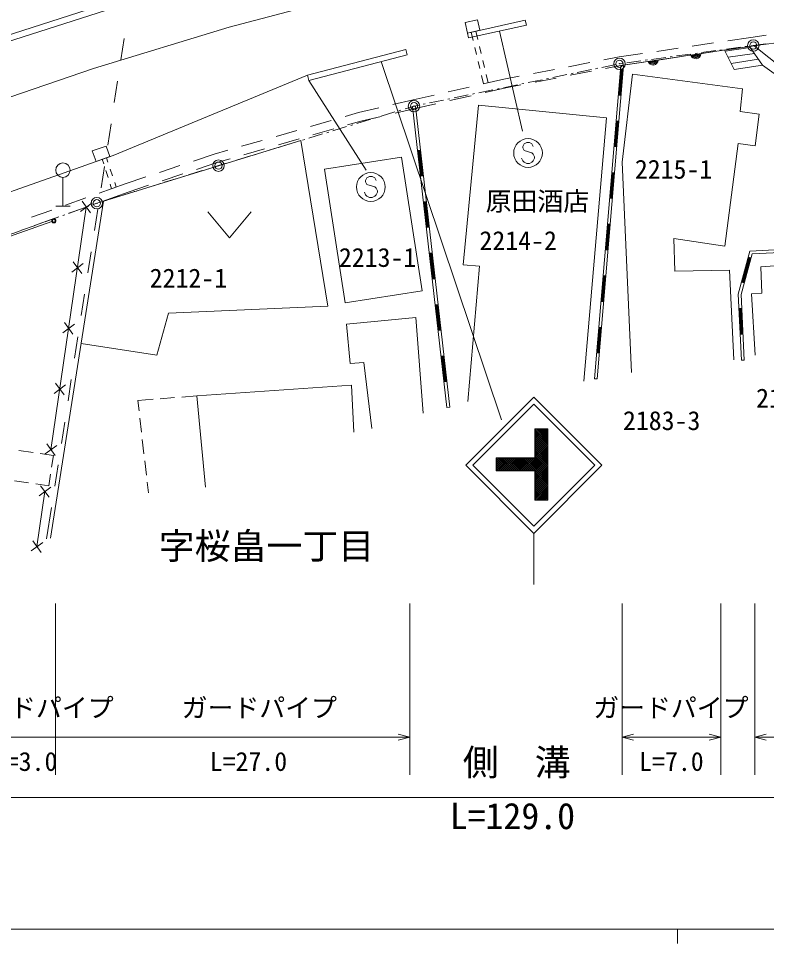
# Model space of a CAD drawing. Units: millimetres, scale not verified. Extents: x 40000 to 680000, y 20000 to 380000.
# Drawn here: x 122142 to 174186, y 204000 to 268341 of the extents above; entities that cross this region are included whole.
import ezdxf
from ezdxf.enums import TextEntityAlignment as Align

# ---------------------------------------------------------------- set-up
doc = ezdxf.new("R2010")
doc.units = ezdxf.units.MM
doc.header["$LTSCALE"] = 1000
doc.header["$PDMODE"] = 32
doc.header["$PDSIZE"] = 500
doc.linetypes.add('CHAIN', pattern=[18.5, 12, -1.5, 3.5, -1.5])
for name, color, linetype, lineweight in [('M-BGD', 7, 'Continuous', 13), ('M-BMK', 2, 'CHAIN', 13), ('M-BMK-ROW', 30, 'Continuous', 13), ('M-STR-HTXT', 7, 'Continuous', 13), ('M-STR-STRC', 7, 'Continuous', 13), ('M-TTL-BAND', 7, 'Continuous', 13)]:
    doc.layers.add(name, color=color, linetype=linetype, lineweight=lineweight)
doc.layers.add('M-BMK-HTXT', color=7, linetype='Continuous')
doc.styles.add('ＭＳ ゴシック', font='')
doc.styles.get('ＭＳ ゴシック').set_extended_font_data('MS Gothic')

msp = doc.modelspace()

# ---------------------------------------------------------------- linework, layer by layer
at = {"layer": 'M-BGD'}
for p, q in [((153635, 267386), (153775, 266806)), ((154099, 266879), (153958, 267458)), ((171493, 266787), (173105, 267025)), ((173105, 267025), (174164, 267184)), ((173425, 266456), (180498, 267409)), ((129498, 266943), (129268, 265461)), ((154335, 265907), (154217, 266393)), ((169020, 266421), (170504, 266640)), ((171589, 266184), (173195, 266422)), ((173195, 266422), (174246, 266579)), ((153891, 266320), (154008, 265833)), ((163945, 265670), (165557, 265909)), ((164204, 265091), (171359, 266150)), ((166547, 266055), (168030, 266274)), ((169116, 265818), (170600, 266038)), ((173054, 266329), (171302, 266065)), ((173339, 265917), (171517, 265642)), ((154125, 265347), (154242, 264861)), ((154571, 264935), (154453, 265421)), ((160420, 264989), (161893, 265273)), ((162875, 265463), (163945, 265670)), ((164048, 265068), (165654, 265306)), ((166643, 265452), (168127, 265672)), ((173623, 265504), (171732, 265220)), ((173908, 265092), (176703, 263087)), ((154829, 263870), (154689, 264449)), ((157965, 264514), (159438, 264799)), ((160534, 264389), (162007, 264674)), ((162209, 243284), (164048, 265068)), ((162408, 243267), (164247, 265051)), ((162989, 264864), (164048, 265068)), ((163914, 263011), (164065, 264804)), ((163954, 263007), (164105, 264801)), ((163994, 263004), (164145, 264797)), ((164225, 264791), (164026, 264808)), ((164034, 263001), (164185, 264794)), ((164048, 265068), (164247, 265051)), ((129038, 263979), (128808, 262497)), ((154358, 264375), (154498, 263794)), ((154469, 263788), (155913, 264118)), ((155913, 264118), (156984, 264325)), ((158080, 263915), (159552, 264200)), ((152032, 263231), (153494, 263565)), ((154600, 263192), (156039, 263521)), ((156039, 263521), (157098, 263725)), ((148194, 262350), (149613, 262678)), ((149613, 262678), (151057, 263008)), ((152163, 262635), (153626, 262969)), ((163874, 263014), (164073, 262997)), ((145801, 261795), (147220, 262124)), ((148339, 261757), (149750, 262084)), ((149555, 262215), (149754, 262237)), ((151951, 241278), (149555, 262215)), ((149750, 262084), (151188, 262412)), ((152150, 241300), (149754, 262237)), ((142463, 260834), (143905, 261249)), ((144866, 261526), (145801, 261795)), ((145955, 261205), (147365, 261531)), ((128578, 261014), (128348, 259532)), ((142631, 260247), (144072, 260662)), ((145033, 260939), (145955, 261205)), ((163611, 259423), (163763, 261217)), ((163651, 259420), (163802, 261214)), ((163691, 259417), (163842, 261210)), ((163922, 261204), (163723, 261220)), ((163731, 259413), (163882, 261207)), ((140061, 260142), (141502, 260557)), ((140228, 259555), (141670, 259970)), ((137659, 259450), (139100, 259865)), ((157323, 259624), (157232, 259443)), ((157232, 259443), (157232, 259352)), ((157232, 259352), (157323, 259170)), ((157505, 259715), (157323, 259624)), ((157687, 259715), (157505, 259715)), ((157869, 259624), (157687, 259715)), ((157960, 259443), (157869, 259624)), ((163571, 259427), (163771, 259410)), ((134325, 258425), (135762, 258904)), ((135762, 258904), (136698, 259173)), ((137826, 258863), (139267, 259278)), ((150103, 259184), (149905, 259161)), ((150149, 257377), (149944, 259166)), ((150189, 257382), (149984, 259170)), ((150229, 257386), (150024, 259175)), ((150268, 257391), (150064, 259179)), ((157323, 259170), (157869, 258988)), ((157869, 258988), (157960, 258897)), ((157960, 258897), (158051, 258715)), ((158051, 258715), (158051, 258624)), ((128118, 258050), (127888, 256568)), ((127972, 258546), (128070, 258238)), ((128266, 258650), (128368, 258345)), ((131953, 257634), (133376, 258109)), ((134515, 257845), (135943, 258321)), ((135943, 258321), (136865, 258586)), ((157232, 258443), (157142, 258624)), ((157323, 258352), (157232, 258443)), ((157505, 258261), (157323, 258352)), ((157687, 258261), (157505, 258261)), ((157869, 258352), (157687, 258261)), ((157960, 258443), (157869, 258352)), ((158051, 258624), (157960, 258443)), ((128222, 257762), (128374, 257286)), ((128527, 257871), (128685, 257397)), ((132143, 257055), (133566, 257529)), ((150109, 257373), (150308, 257395)), ((163308, 255836), (163460, 257630)), ((163348, 255833), (163500, 257626)), ((163388, 255829), (163540, 257623)), ((163619, 257616), (163420, 257633)), ((163428, 255826), (163579, 257620)), ((125233, 257290), (125233, 255290)), ((127765, 256195), (129568, 256839)), ((128526, 256809), (128624, 256502)), ((128844, 256922), (128946, 256617)), ((129568, 256839), (131004, 257318)), ((129767, 256263), (131195, 256738)), ((146387, 257258), (146296, 257077)), ((146296, 257077), (146296, 256986)), ((146296, 256986), (146387, 256804)), ((146569, 257349), (146387, 257258)), ((146387, 256804), (146933, 256622)), ((146751, 257349), (146569, 257349)), ((146933, 257258), (146751, 257349)), ((147024, 257077), (146933, 257258)), ((127971, 255621), (129767, 256263)), ((146296, 256077), (146205, 256258)), ((146933, 256622), (147024, 256531)), ((147024, 256531), (147114, 256349)), ((147114, 256258), (147024, 256077)), ((147114, 256349), (147114, 256258)), ((125411, 255354), (126823, 255859)), ((127261, 255523), (126459, 254925)), ((127159, 254823), (126561, 255625)), ((146387, 255986), (146296, 256077)), ((146569, 255895), (146387, 255986)), ((146751, 255895), (146569, 255895)), ((146933, 255986), (146751, 255895)), ((147024, 256077), (146933, 255986)), ((150513, 255607), (150314, 255584)), ((150558, 253801), (150354, 255589)), ((150598, 253805), (150393, 255593)), ((150638, 253810), (150433, 255598)), ((150678, 253814), (150473, 255603)), ((163269, 255839), (163468, 255823)), ((123057, 254512), (124469, 255017)), ((126860, 255224), (124402, 238348)), ((124733, 255290), (125733, 255290)), ((125616, 254779), (127029, 255284)), ((127658, 255085), (127428, 253603)), ((135322, 254892), (136822, 253092)), ((136822, 253092), (138322, 254892)), ((120411, 252781), (124458, 254224)), ((123262, 253938), (124675, 254443)), ((120908, 253096), (122321, 253601)), ((150519, 253796), (150717, 253819)), ((163006, 252249), (163157, 254042)), ((163045, 252246), (163197, 254039)), ((163085, 252242), (163237, 254036)), ((163316, 254029), (163117, 254046)), ((163125, 252239), (163277, 254032)), ((162966, 252252), (163165, 252235)), ((173021, 252167), (177176, 252368)), ((127198, 252121), (126967, 250639)), ((150922, 252030), (150723, 252008)), ((150968, 250224), (150763, 252012)), ((151007, 250228), (150803, 252017)), ((151047, 250233), (150842, 252021)), ((151087, 250238), (150882, 252026)), ((172218, 249169), (173021, 252167)), ((172420, 249147), (173177, 251974)), ((172480, 249991), (172946, 251730)), ((172518, 249980), (172984, 251719)), ((172557, 249970), (173023, 251709)), ((172596, 249960), (173062, 251698)), ((173100, 251688), (172907, 251740)), ((173177, 251974), (177185, 252168)), ((126646, 251304), (125845, 250706)), ((126545, 250604), (125947, 251406)), ((162703, 248662), (162854, 250455)), ((162743, 248658), (162894, 250452)), ((162782, 248655), (162934, 250449)), ((163014, 250442), (162814, 250459)), ((162822, 248652), (162974, 250445)), ((150928, 250219), (151126, 250242)), ((172441, 250001), (172634, 249949)), ((126737, 249156), (126507, 247674)), ((172438, 244573), (172218, 249169)), ((172638, 244583), (172420, 249147)), ((151331, 248454), (151132, 248431)), ((151377, 246647), (151172, 248436)), ((151416, 246652), (151212, 248440)), ((151456, 246656), (151252, 248445)), ((151496, 246661), (151291, 248449)), ((162663, 248665), (162862, 248648)), ((172466, 248179), (172266, 248169)), ((172392, 246373), (172306, 248171)), ((172432, 246375), (172346, 248173)), ((172472, 246377), (172386, 248175)), ((172512, 246379), (172426, 248177)), ((126032, 247085), (125230, 246487)), ((125930, 246385), (125332, 247187)), ((151337, 246643), (151536, 246665)), ((162400, 245074), (162551, 246868)), ((162440, 245071), (162591, 246865)), ((162480, 245068), (162631, 246861)), ((162711, 246855), (162512, 246871)), ((162520, 245064), (162671, 246858)), ((126277, 246192), (126047, 244710)), ((172352, 246371), (172552, 246381)), ((151740, 244877), (151542, 244854)), ((151786, 243071), (151581, 244859)), ((151826, 243075), (151621, 244863)), ((151865, 243080), (151661, 244868)), ((151905, 243084), (151701, 244873)), ((162360, 245078), (162559, 245061)), ((172438, 244573), (172638, 244583)), ((125817, 243227), (125587, 241745)), ((162209, 243284), (162408, 243267)), ((125417, 242866), (124615, 242268)), ((125315, 242166), (124717, 242968)), ((151746, 243066), (151945, 243089)), ((133001, 241968), (132003, 241892)), ((134558, 242086), (133499, 242006)), ((131505, 241855), (130446, 241774)), ((130446, 241774), (130528, 241049)), ((151951, 241278), (152150, 241300)), ((125357, 240263), (125127, 238781)), ((130585, 240552), (130698, 239559)), ((124701, 237947), (124103, 238749)), ((130755, 239062), (130868, 238068)), ((122168, 238296), (123157, 238148)), ((123652, 238074), (124568, 237937)), ((124802, 238647), (124001, 238049)), ((124568, 237937), (124448, 237129)), ((130925, 237572), (131038, 236578)), ((124897, 237298), (124667, 235816)), ((122842, 236038), (121853, 236185)), ((124374, 236635), (124253, 235827)), ((124253, 235827), (123337, 235964)), ((124381, 235734), (123581, 235136)), ((124280, 235035), (123682, 235835)), ((131095, 236081), (131178, 235356)), ((123981, 235435), (123428, 231603)), ((124437, 234334), (124096, 232141)), ((123828, 231902), (123028, 231303)), ((123727, 231202), (123129, 232003))]:
    msp.add_line(p, q, dxfattribs=at)
for points in [[(108174, 262431), (121136, 267082), (132771, 270845), (132912, 270432), (121240, 266674), (108315, 262019)], [(153388, 267332), (154246, 267521), (154084, 268256), (153225, 268067)], [(153388, 267332), (157404, 268218), (157478, 267879), (153462, 266993)], [(173908, 265092), (171946, 264797), (171266, 266136), (173009, 266394)], [(142243, 264388), (149087, 266185), (149182, 265824), (142338, 264027)], [(127538, 258392), (128505, 258735), (128245, 259470), (127278, 259127)], [(143428, 257865), (144859, 248565), (150218, 249389), (148786, 258690)]]:
    msp.add_lwpolyline(points, close=True, dxfattribs=at)
for points in [[(173337, 266443), (175360, 264812), (177021, 263358), (180046, 262336), (184169, 259767), (183897, 259201)], [(164794, 243724), (164151, 258355), (164866, 264472), (172523, 263452), (172364, 261880), (173666, 261693), (173399, 259483), (172215, 259639), (171279, 252513), (167727, 253027), (167805, 250768), (171614, 250830), (171915, 244589)], [(142243, 264388), (128725, 258812), (114682, 253841), (102959, 250149)], [(153412, 241694), (154206, 251123), (153084, 251216), (154146, 262312), (163057, 261424), (161468, 243113)], [(124365, 232193), (128050, 255633), (141778, 259847), (143659, 248323), (132567, 247840), (131764, 244921), (126493, 245729)], [(173397, 244921), (173132, 249190), (173849, 249237), (173787, 251075), (177012, 251293), (177339, 245529)], [(150291, 240890), (149792, 247536), (144953, 247079), (145223, 244338), (146178, 244421), (146727, 239821)], [(145481, 239572), (145310, 242843), (134558, 242086), (135150, 235730)]]:
    msp.add_lwpolyline(points, dxfattribs=at)
for centre, radius in [((157596, 258988), 1000), ((125233, 257790), 500), ((146660, 256622), 1000), ((124600, 254275), 150), ((124600, 254275), 120), ((124600, 254275), 100)]:
    msp.add_circle(centre, radius, dxfattribs=at)
for centre, radius, start, end in [((169258, 265894), 354, 197.21379, 359.61896), ((169258, 265894), 283, 199.43782, 357.39492), ((169258, 265894), 212, 203.18415, 353.6486), ((169258, 265894), 142, 210.89588, 345.93687), ((169258, 265894), 100, 221.21354, 335.61921), ((166290, 265455), 354, 197.21379, 359.61896), ((166290, 265455), 283, 199.43782, 357.39492), ((166290, 265455), 212, 203.18415, 353.6486), ((166290, 265455), 142, 210.89588, 345.93687), ((166290, 265455), 100, 221.21354, 335.61921)]:
    msp.add_arc(centre, radius, start, end, dxfattribs=at)
at = {"layer": 'M-BMK'}
msp.add_lwpolyline([(78495, 244137), (92855, 251344), (105680, 256964), (116920, 261287), (127368, 264853), (136789, 267735), (146047, 270185), (154843, 272251), (163411, 274052), (173264, 275749), (183825, 277229), (195265, 278238), (204688, 278863), (212141, 279167), (221756, 279167), (233276, 278863), (243403, 278542), (264953, 277908), (273257, 277674), (330908, 275761)], dxfattribs=at)
at = {"layer": 'M-BMK-ROW'}
for p, q in [((172681, 266382), (172830, 266402)), ((173127, 266442), (173269, 266462)), ((173269, 266462), (174117, 266580)), ((167925, 265733), (168916, 265868)), ((169213, 265908), (169362, 265929)), ((169659, 265969), (170650, 266104)), ((170947, 266145), (171096, 266165)), ((171393, 266206), (172384, 266341)), ((162737, 264940), (163717, 265142)), ((164011, 265199), (164160, 265219)), ((164457, 265259), (165448, 265395)), ((165745, 265435), (165894, 265455)), ((166191, 265496), (167182, 265631)), ((167479, 265672), (167628, 265692)), ((160583, 264496), (160730, 264527)), ((161023, 264587), (162003, 264789)), ((162297, 264849), (162444, 264880)), ((157155, 263790), (157301, 263821)), ((157595, 263881), (158575, 264083)), ((158869, 264143), (159015, 264174)), ((159309, 264234), (160289, 264436)), ((154167, 263175), (155147, 263377)), ((155441, 263437), (155587, 263468)), ((155881, 263528), (156861, 263730)), ((150739, 262469), (151719, 262671)), ((152013, 262731), (152159, 262761)), ((152453, 262822), (153433, 263024)), ((153727, 263084), (153873, 263114)), ((148610, 261927), (148753, 261970)), ((149040, 262058), (149661, 262247)), ((149661, 262247), (150005, 262318)), ((150299, 262378), (150445, 262408)), ((145692, 261038), (146648, 261330)), ((146935, 261417), (147079, 261461)), ((147366, 261548), (148323, 261839)), ((144018, 260529), (144974, 260820)), ((145261, 260907), (145405, 260951)), ((142343, 260019), (143300, 260310)), ((143587, 260398), (143731, 260441)), ((140239, 259378), (140382, 259422)), ((140669, 259510), (141626, 259801)), ((141913, 259888), (142056, 259932)), ((137321, 258490), (138278, 258781)), ((138565, 258869), (138708, 258913)), ((138995, 259000), (139952, 259291)), ((135647, 257979), (136059, 258106)), ((136059, 258106), (136603, 258272)), ((136890, 258359), (137034, 258403)), ((133545, 257330), (133689, 257374)), ((133975, 257463), (134931, 257758)), ((135217, 257846), (135361, 257890)), ((130631, 256430), (131587, 256725)), ((131873, 256814), (132016, 256858)), ((132303, 256946), (133259, 257241)), ((128959, 255914), (129914, 256209)), ((130201, 256297), (130344, 256342)), ((127291, 255384), (127593, 255492)), ((127593, 255492), (128242, 255692)), ((128529, 255781), (128672, 255825)), ((125644, 254794), (126585, 255131)), ((126868, 255232), (127009, 255283)), ((123996, 254204), (124938, 254541)), ((125220, 254642), (125361, 254693)), ((122349, 253614), (123290, 253951)), ((123573, 254052), (123714, 254103))]:
    msp.add_line(p, q, dxfattribs=at)
for centre in [(173269, 266462), (163953, 265191), (149661, 262247), (136059, 258106), (127593, 255492)]:
    msp.add_circle(centre, 400, dxfattribs=at)
for p in [(173269, 266462), (163953, 265191), (149661, 262247), (136059, 258106), (127593, 255492)]:
    msp.add_point(p, dxfattribs=at)
at = {"layer": 'M-STR-HTXT'}
for p, q in [((155609, 267466), (157213, 260513)), ((147384, 265352), (155737, 240418)), ((142338, 264027), (146342, 257802)), ((124726, 227641), (124726, 215726)), ((149365, 227641), (149365, 215726)), ((164140, 227641), (164140, 215726)), ((171001, 227641), (171001, 215726)), ((173367, 227641), (173367, 215726)), ((149365, 218353), (121309, 218353)), ((149365, 218353), (148565, 218553)), ((149365, 218353), (148565, 218153)), ((164140, 218353), (164940, 218553)), ((171001, 218353), (164140, 218353)), ((164140, 218353), (164940, 218153)), ((171001, 218353), (170201, 218553)), ((171001, 218353), (170201, 218153)), ((173367, 218353), (174167, 218553)), ((180413, 218353), (173367, 218353)), ((173367, 218353), (174167, 218153)), ((228272, 214149), (101750, 214149))]:
    msp.add_line(p, q, dxfattribs=at)
at = {"layer": 'M-STR-STRC'}
for p, q in [((153258, 237267), (157996, 242004)), ((157996, 242004), (162733, 237267)), ((153753, 237267), (157996, 241509)), ((157996, 241509), (162238, 237267)), ((158078, 239805), (158978, 239805)), ((158078, 239805), (158078, 237772)), ((158078, 239706), (158176, 239805)), ((158078, 239565), (158318, 239805)), ((158078, 239424), (158459, 239805)), ((158078, 239282), (158601, 239805)), ((158078, 239141), (158742, 239805)), ((158078, 238999), (158883, 239805)), ((158078, 238858), (158978, 239758)), ((158978, 238841), (158078, 239741)), ((158078, 238717), (158978, 239617)), ((158978, 238699), (158078, 239599)), ((158078, 238575), (158978, 239475)), ((158978, 238558), (158078, 239458)), ((158978, 238982), (158155, 239805)), ((158978, 239124), (158297, 239805)), ((158978, 239265), (158438, 239805)), ((158978, 239406), (158580, 239805)), ((158978, 239548), (158721, 239805)), ((158978, 239689), (158863, 239805)), ((158978, 239805), (158978, 234840)), ((158078, 238434), (158978, 239334)), ((158978, 238416), (158078, 239316)), ((158078, 238292), (158978, 239192)), ((158978, 238275), (158078, 239175)), ((158078, 238151), (158978, 239051)), ((158978, 238134), (158078, 239034)), ((158078, 238009), (158978, 238909)), ((158978, 237992), (158078, 238892)), ((158078, 237868), (158978, 238768)), ((158978, 237851), (158078, 238751)), ((157224, 236872), (158978, 238627)), ((157365, 236872), (158978, 238485)), ((157507, 236872), (158978, 238344)), ((157648, 236872), (158978, 238202)), ((158978, 237709), (158078, 238609)), ((158978, 237568), (158078, 238468)), ((158978, 237426), (158078, 238326)), ((158978, 237285), (158078, 238185)), ((158078, 237772), (155385, 237772)), ((155385, 237772), (155385, 236872)), ((155385, 237721), (155437, 237772)), ((155385, 237579), (155578, 237772)), ((155385, 237438), (155720, 237772)), ((155385, 237296), (155861, 237772)), ((155385, 237155), (156002, 237772)), ((155385, 237014), (156144, 237772)), ((155385, 236872), (156285, 237772)), ((156280, 236872), (155385, 237767)), ((156138, 236872), (155385, 237625)), ((155997, 236872), (155385, 237484)), ((156421, 236872), (155521, 237772)), ((155527, 236872), (156427, 237772)), ((156562, 236872), (155662, 237772)), ((155668, 236872), (156568, 237772)), ((156704, 236872), (155804, 237772)), ((155809, 236872), (156709, 237772)), ((156845, 236872), (155945, 237772)), ((155951, 236872), (156851, 237772)), ((156987, 236872), (156087, 237772)), ((156092, 236872), (156992, 237772)), ((157128, 236872), (156228, 237772)), ((156234, 236872), (157134, 237772)), ((157270, 236872), (156370, 237772)), ((156375, 236872), (157275, 237772)), ((157411, 236872), (156511, 237772)), ((156517, 236872), (157417, 237772)), ((157552, 236872), (156652, 237772)), ((156658, 236872), (157558, 237772)), ((157694, 236872), (156794, 237772)), ((156799, 236872), (157699, 237772)), ((157835, 236872), (156935, 237772)), ((156941, 236872), (157841, 237772)), ((157977, 236872), (157077, 237772)), ((157082, 236872), (157982, 237772)), ((158978, 236012), (157218, 237772)), ((158978, 236154), (157360, 237772)), ((158978, 236295), (157501, 237772)), ((158978, 236437), (157642, 237772)), ((158978, 236578), (157784, 237772)), ((157789, 236872), (158978, 238061)), ((158978, 236719), (157925, 237772)), ((157931, 236872), (158978, 237919)), ((158978, 236861), (158067, 237772)), ((158072, 236872), (158978, 237778)), ((158978, 237144), (158078, 238044)), ((158978, 237002), (158078, 237902)), ((158078, 236737), (158978, 237637)), ((158078, 236595), (158978, 237495)), ((153258, 237267), (157996, 232529)), ((153753, 237267), (157996, 233024)), ((155855, 236872), (155385, 237342)), ((155714, 236872), (155385, 237201)), ((155573, 236872), (155385, 237060)), ((155431, 236872), (155385, 236918)), ((155385, 236872), (158078, 236872)), ((157996, 233024), (162238, 237267)), ((157996, 232529), (162733, 237267)), ((158078, 236454), (158978, 237354)), ((158078, 236312), (158978, 237212)), ((158078, 236171), (158978, 237071)), ((158078, 236030), (158978, 236930)), ((158078, 236872), (158078, 234840)), ((158078, 235888), (158978, 236788)), ((158978, 235871), (158078, 236771)), ((158078, 235747), (158978, 236647)), ((158978, 235729), (158078, 236629)), ((158078, 235605), (158978, 236505)), ((158978, 235588), (158078, 236488)), ((158078, 235464), (158978, 236364)), ((158978, 235447), (158078, 236347)), ((158078, 235322), (158978, 236222)), ((158978, 235305), (158078, 236205)), ((158078, 235181), (158978, 236081)), ((158978, 235164), (158078, 236064)), ((158078, 235040), (158978, 235940)), ((158978, 235022), (158078, 235922)), ((158078, 234898), (158978, 235798)), ((158978, 234881), (158078, 235781)), ((158878, 234840), (158078, 235639)), ((158736, 234840), (158078, 235498)), ((158161, 234840), (158978, 235657)), ((158302, 234840), (158978, 235515)), ((158595, 234840), (158078, 235357)), ((158454, 234840), (158078, 235215)), ((158312, 234840), (158078, 235074)), ((158171, 234840), (158078, 234932)), ((158444, 234840), (158978, 235374)), ((158585, 234840), (158978, 235232)), ((158727, 234840), (158978, 235091)), ((158868, 234840), (158978, 234950)), ((158078, 234840), (158978, 234840)), ((157996, 232529), (157996, 228973))]:
    msp.add_line(p, q, dxfattribs=at)
msp.add_lwpolyline([(155385, 236872), (155385, 237772), (158078, 237772), (158078, 239805), (158978, 239805), (158978, 234840), (158078, 234840), (158078, 236872)], close=True, dxfattribs=at)
at = {"layer": 'M-TTL-BAND'}
for p, q in [((40000, 205000), (579000, 205000)), ((168000, 205000), (168000, 204000))]:
    msp.add_line(p, q, dxfattribs=at)

# ---------------------------------------------------------------- texts
at = {"layer": 'M-BGD', "style": 'ＭＳ ゴシック'}
msp.add_text('原田酒店', height=1320, dxfattribs=at).set_placement((158249, 255632), align=Align.MIDDLE_CENTER)
at = {"layer": 'M-BMK-HTXT', "style": 'ＭＳ ゴシック'}
for s, p in [('2215-1', (167720, 256801)), ('2214-2', (156906, 251835)), ('2213-1', (147127, 250667)), ('2212-1', (133965, 249230)), ('2183-1', (176155, 240885)), ('2183-3', (166891, 239317))]:
    msp.add_text(s, height=1320, dxfattribs=at).set_placement(p, align=Align.BOTTOM_CENTER)
msp.add_text('字桜畠一丁目', height=1833, dxfattribs=at).set_placement((139395, 231650), align=Align.MIDDLE_CENTER)
at = {"layer": 'M-STR-HTXT', "style": 'ＭＳ ゴシック'}
for s, height, p in [('ガードパイプ', 1320, (123360, 219341)), ('ガードパイプ', 1320, (138897, 219341)), ('ガードパイプ', 1320, (167534, 219341)), ('側\u3000溝', 1833, (156806, 215137)), ('L=3.0', 1320, (122604, 215608)), ('L=27.0', 1320, (138141, 215608)), ('L=7.0', 1320, (167570, 215608)), ('L=129.0', 1833, (156504, 211404))]:
    msp.add_text(s, height=height, dxfattribs=at).set_placement(p, align=Align.BOTTOM_CENTER)

doc.saveas('drawing.dxf')
